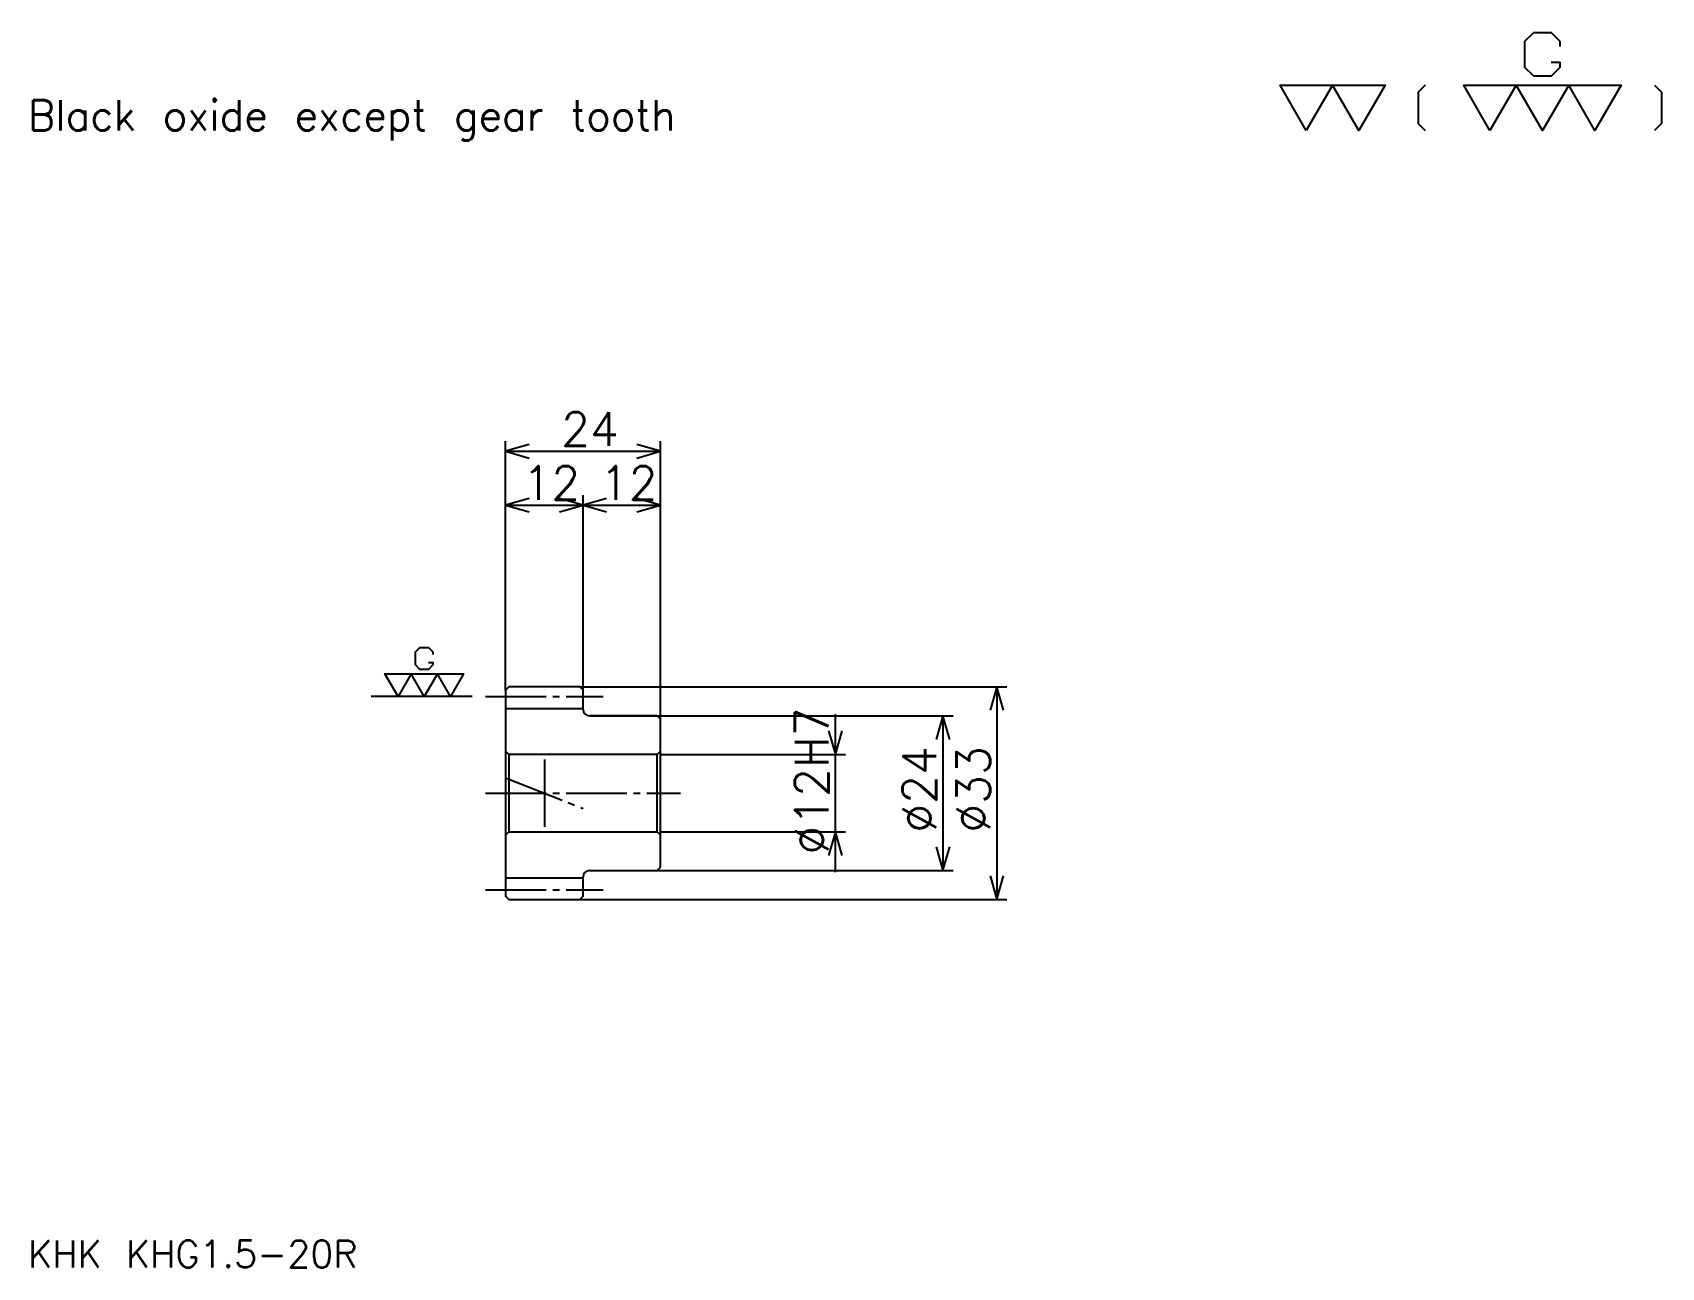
# Model space of a CAD drawing. Extents: x 11 to 264, y 11 to 203.
import ezdxf

# ---------------------------------------------------------------- set-up
doc = ezdxf.new("R2010")
doc.units = 0
doc.linetypes.add('DASHDOT', pattern=[12.521738, 9.391304, -1.043478, 1.043478, -1.043478])
doc.layers.get('0').update_dxf_attribs({"linetype": 'CONTINUOUS'})
doc.layers.add('DASHDOT', color=6, linetype='DASHDOT')
doc.styles.add('KANJI', font='TXT', dxfattribs={"bigfont": 'BIGFONT'})

msp = doc.modelspace()

# ---------------------------------------------------------------- linework, layer by layer
at = {"color": 5}
for p, q in [((84.521736, 101.543472), (84.521736, 139.630432)), ((108.521736, 101.543472), (108.521736, 139.630432)), ((84.521736, 138.065216), (108.521736, 138.065216)), ((84.521736, 129.717377), (96.521736, 129.717377)), ((96.521736, 101.543472), (96.521736, 131.282593)), ((96.521736, 129.717377), (108.521736, 129.717377)), ((84.521736, 101.043472), (84.521736, 101.543472)), ((96.021736, 101.543472), (108.521736, 101.543472)), ((96.521736, 101.043472), (96.521736, 101.543472)), ((108.521736, 101.543472), (162.260864, 101.543472)), ((108.521736, 96.543472), (108.521736, 101.543472)), ((160.695648, 101.543472), (160.695648, 68.543472)), ((97.521736, 97.043472), (108.521736, 97.043472)), ((108.521736, 97.043472), (153.91304, 97.043472)), ((135.652161, 72.7826), (135.652161, 97.304344)), ((152.347824, 97.043472), (152.347824, 73.043472)), ((108.521736, 91.043472), (137.217377, 91.043472)), ((108.521736, 79.043472), (137.217377, 79.043472)), ((97.521736, 73.043472), (108.521736, 73.043472)), ((108.521736, 73.043472), (153.91304, 73.043472)), ((96.021736, 68.543472), (108.521736, 68.543472)), ((108.521736, 68.543472), (162.260864, 68.543472))]:
    msp.add_line(p, q, dxfattribs=at)
at = {"color": 7}
for p, q in [((79.304344, 100.043472), (63.652168, 100.043472)), ((90.521736, 90.260864), (90.521736, 79.82608))]:
    msp.add_line(p, q, dxfattribs=at)
at = {"color": 4}
for p, q in [((84.521736, 98.168472), (96.521736, 98.168472)), ((85.021736, 91.043472), (85.021736, 79.043472)), ((108.021736, 91.043472), (108.521736, 91.543472)), ((108.021736, 79.043472), (108.521736, 78.543472)), ((84.521736, 71.918472), (96.521736, 71.918472))]:
    msp.add_line(p, q, dxfattribs=at)
at = {"color": 7}
for points in [[(246.678253, 198.406952), (248.034775, 198.406952), (248.034775, 197.593033), (246.678253, 196.236511), (243.96521, 196.236511), (242.608688, 197.593033), (242.608688, 201.662598), (243.96521, 203.019119), (246.678253, 203.019119), (248.034775, 201.662598), (248.034775, 200.848694)], [(208.695648, 187.82608), (204.626083, 194.87999), (220.904343, 194.87999), (216.834778, 187.82608), (212.765213, 194.87999), (208.695648, 187.82608)], [(227.144348, 194.87999), (226.059128, 193.794769), (226.059128, 188.911301), (227.144348, 187.82608)], [(237.182602, 187.82608), (233.113037, 194.87999), (257.530426, 194.87999), (253.460876, 187.82608), (249.391296, 194.87999), (245.321732, 187.82608), (241.252167, 194.87999), (237.182602, 187.82608)], [(262.685211, 194.87999), (263.770447, 193.794769), (263.770447, 188.911301), (262.685211, 187.82608)], [(72.573914, 105.333908), (73.252174, 105.333908), (73.252174, 104.926949), (72.573914, 104.248688), (71.217392, 104.248688), (70.539124, 104.926949), (70.539124, 106.961731), (71.217392, 107.639992), (72.573914, 107.639992), (73.252174, 106.961731), (73.252174, 106.554779)], [(67.82608, 100.043472), (65.791306, 103.570427), (78, 103.570427), (75.965218, 100.043472), (73.930435, 103.570427), (71.895645, 100.043472), (69.86087, 103.570427), (67.82608, 100.043472)]]:
    msp.add_lwpolyline(points, dxfattribs=at)
at = {"color": 5}
for points in [[(88.173912, 139.108688), (84.521736, 138.065216), (88.173912, 137.021729)], [(104.86956, 137.021729), (108.521736, 138.065216), (104.86956, 139.108688)], [(88.173912, 130.760864), (84.521736, 129.717377), (88.173912, 128.673904)], [(92.86956, 128.673904), (96.521736, 129.717377), (92.86956, 130.760864)], [(100.173912, 130.760864), (96.521736, 129.717377), (100.173912, 128.673904)], [(104.86956, 128.673904), (108.521736, 129.717377), (104.86956, 130.760864)], [(161.739136, 97.891296), (160.695648, 101.543472), (159.652161, 97.891296)], [(153.391296, 93.391296), (152.347824, 97.043472), (151.304352, 93.391296)], [(134.608688, 94.695648), (135.652161, 91.043472), (136.695648, 94.695648)], [(136.695648, 75.391296), (135.652161, 79.043472), (134.608688, 75.391296)], [(151.304352, 76.695648), (152.347824, 73.043472), (153.391296, 76.695648)], [(159.652161, 72.195648), (160.695648, 68.543472), (161.739136, 72.195648)]]:
    msp.add_lwpolyline(points, dxfattribs=at)
at = {"color": 4}
for points in [[(96.521736, 98.043472), (96.521736, 101.043472), (96.021736, 101.543472), (85.021736, 101.543472), (84.521736, 101.043472), (84.521736, 78.543472)], [(97.521736, 73.043472), (108.021736, 73.043472), (108.521736, 73.543472), (108.521736, 96.543472), (108.021736, 97.043472), (97.521736, 97.043472)], [(84.521736, 78.543472), (85.021736, 79.043472), (108.021736, 79.043472), (108.021736, 91.043472), (85.021736, 91.043472), (84.521736, 91.543472)], [(84.521736, 78.543472), (84.521736, 69.043472), (85.021736, 68.543472), (96.021736, 68.543472), (96.521736, 69.043472), (96.521736, 72.043472)]]:
    msp.add_lwpolyline(points, dxfattribs=at)
for centre, start, end in [((97.521736, 98.043472), 180, 270), ((97.521736, 72.043472), 90, 180)]:
    msp.add_arc(centre, 1, start, end, dxfattribs=at)
at = {"layer": 'DASHDOT', "color": 7}
for p, q in [((81.391304, 100.043472), (99.652168, 100.043472)), ((84.521736, 87.406937), (96.521736, 82.680008)), ((81.391304, 85.043472), (111.652168, 85.043472)), ((81.391304, 70.043472), (99.652168, 70.043472))]:
    msp.add_line(p, q, dxfattribs=at)

# ---------------------------------------------------------------- texts
at = {"color": 7, "style": 'KANJI'}
for s, height, p in [('Black oxide except gear tooth', 4.695652, (10.434783, 187.82608)), ('24', 5.217391, (93.130432, 138.899994)), ('12', 5.217391, (87.130432, 130.55217)), ('12', 5.217391, (99.130432, 130.55217)), ('KHK KHG1.5-20R', 4.173913, (10.434783, 11.478261))]:
    msp.add_text(s, height=height, dxfattribs=at).set_placement(p)
for s, p in [('%%c12H7', (134.608688, 75.521736)), ('%%c24', (151.304352, 78.91304)), ('%%c33', (159.652161, 78.91304))]:
    msp.add_text(s, height=5.217391, rotation=90, dxfattribs=at).set_placement(p)

doc.saveas('drawing.dxf')
